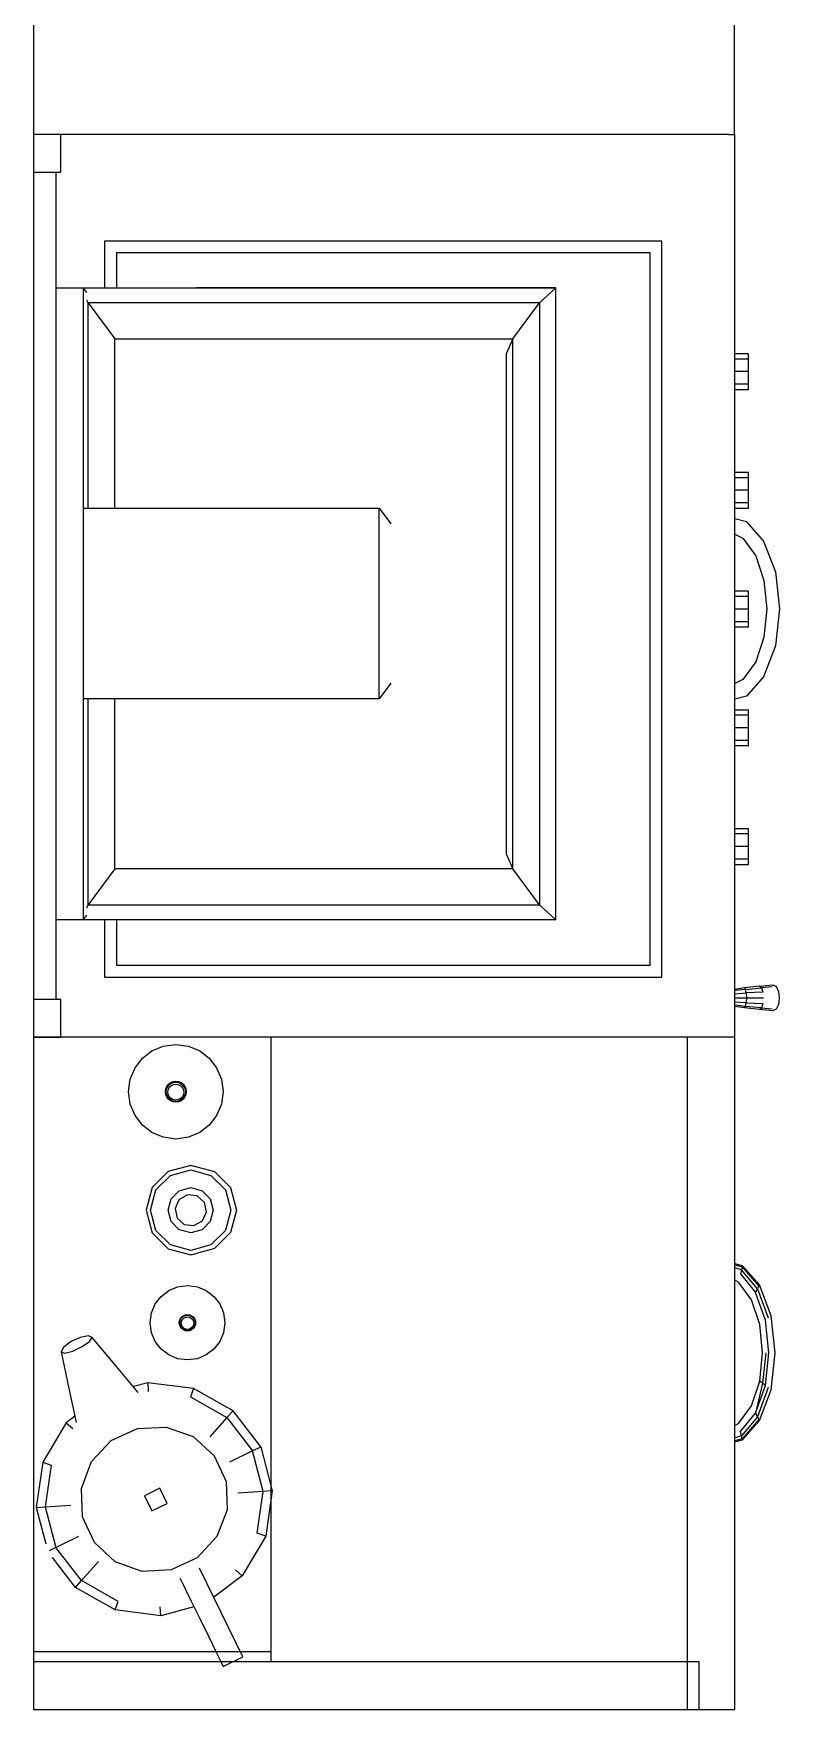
# Model space of a CAD drawing. Header units: inches. Extents: x 952 to 1534, y 135 to 801.
# Drawn here: x 1106.4 to 1139.5, y 633.2 to 707.5 of the extents above; entities that cross this region are included whole.
import ezdxf

# ---------------------------------------------------------------- set-up
doc = ezdxf.new("R2010")
doc.units = ezdxf.units.IN
doc.header["$MEASUREMENT"] = 0
doc.layers.add('Furniture', color=3, linetype='Continuous')

# ---------------------------------------------------------------- blocks, each defined once
blk = doc.blocks.new('1151')
at = {"color": 0}
for p, q in [((-1589.7, 173.1), (-1589.7, -417.5)), ((1606.4, 173.1), (-1589.7, 173.1)), ((-1547.6, -417.5), (-1547.6, 173.1)), ((-1538.4, 173.2), (-1538.4, -37.8)), ((-1410.6, 170.7), (-1442.8, 162.3)), ((-1410.6, 170.7), (-1410.1, 162.7)), ((-1370.6, 164.9), (-1410.6, 170.7)), ((-1370.6, 164.9), (-1373, 157.4)), ((-1335.5, 144.1), (-1370.6, 164.9)), ((-993.6, 173.2), (-993.6, 148.9)), ((-993.6, -449.2), (-993.6, 173.1)), ((-960.2, 148.9), (-960.2, 173.2)), ((-227, 173.2), (-227, 148.9)), ((-193.6, 148.9), (-193.6, 173.2)), ((-1481.5, 136), (-1455.1, 156.3)), ((-1475.5, 130.6), (-1446.1, 153.3)), ((-1446.1, 153.3), (-1449, 159.3)), ((-1410.1, 162.7), (-1446.1, 153.3)), ((-1446.1, 153.3), (-1436, 132.9)), ((-1410.1, 162.7), (-1408.5, 140)), ((-1373, 157.4), (-1410.1, 162.7)), ((-1272.7, 148.7), (-1305.2, 141.9)), ((-1272.7, 148.7), (-1273.8, 145.5)), ((-1268.8, 146.7), (-1272.7, 148.7)), ((-993.6, 148.9), (-960.2, 148.9)), ((-960.2, 153.2), (-227, 153.2)), ((-889.8, 129.1), (-889.8, 152.8)), ((-329.3, 152.8), (-329.3, 129.1)), ((-227, 148.9), (-193.6, 148.9)), ((-193.6, -443.6), (-193.6, 148.9)), ((-1501.5, 100.8), (-1481.5, 136)), ((-1481.5, 136), (-1475.5, 130.6)), ((-1335.5, 144.1), (-1340.6, 138.2)), ((-1329.7, 136.6), (-1335.5, 144.1)), ((-1305.2, 141.9), (-1335.3, 135.3)), ((-1273.8, 145.5), (-1272, 138.4)), ((-1272, 138.4), (-1268, 130)), ((-1263.8, 140.3), (-1268.8, 146.7)), ((-1259.9, 131.8), (-1263.8, 140.3)), ((-1494, 98.1), (-1475.5, 130.6)), ((-1475.5, 130.6), (-1458.6, 115.5)), ((-1458.8, 100.6), (-1441.8, 119.2)), ((-1441.8, 119.2), (-1419, 129.8)), ((-1419, 129.8), (-1393.8, 130.7)), ((-1393.8, 130.7), (-1370, 121.7)), ((-1370, 121.7), (-1351.3, 104.2)), ((-1285.7, 99.5), (-1259.9, 121.2)), ((-1268, 130), (-1263.4, 123.4)), ((-1263.4, 123.4), (-1259.9, 121.2)), ((-1258.5, 124.5), (-1259.9, 131.8)), ((-1259.9, 121.2), (-1258.5, 124.5)), ((-889.8, -290.2), (-889.8, 130.7)), ((-329.3, 129.1), (-889.8, 129.1)), ((-889.8, 129.1), (-885.6, 125.9)), ((-878.9, 125.9), (-876.4, 124.8)), ((-876.4, 124.8), (-693.9, 124.8)), ((-876.4, 124.8), (-876.4, -275.9)), ((-844.5, 100.9), (-876.4, 124.8)), ((-693.9, 128.9), (-524.6, 128.9)), ((-693.9, -133.4), (-693.9, 128.9)), ((-524.6, 128.9), (-524.6, -133.4)), ((-524.6, 124.8), (-342.7, 124.8)), ((-342.7, 124.8), (-374.6, 100.9)), ((-342.7, 124.8), (-340.2, 125.9)), ((-342.7, -275.9), (-342.7, 124.8)), ((-333.5, 125.9), (-329.3, 129.1)), ((-329.3, 129.1), (-329.3, -290.2)), ((-1351.3, 104.2), (-1340.6, 81)), ((-889.8, 110.1), (-940.5, 110.1)), ((-940.5, 110.1), (-940.5, -384.5)), ((-287.9, 110.1), (-329.3, 110.1)), ((-287.9, -384.5), (-287.9, 110.1)), ((-1506.6, 60.3), (-1501.5, 100.8)), ((-1501.5, 100.8), (-1494, 98.1)), ((-1467.3, 76.7), (-1458.8, 100.6)), ((-1308.6, 80.3), (-1285.7, 99.5)), ((-889.8, 99.6), (-929.9, 99.6)), ((-929.9, 99.6), (-929.9, -373.9)), ((-844.5, 100.9), (-693.9, 100.9)), ((-844.5, -252), (-844.5, 100.9)), ((-524.6, 100.9), (-374.6, 100.9)), ((-374.6, 100.9), (-374.6, -252)), ((-298.5, 99.6), (-329.3, 99.6)), ((-298.5, -373.9), (-298.5, 99.6)), ((-1466, 51.1), (-1467.3, 76.7)), ((-1400.3, 74.7), (-1413.7, 68.2)), ((-1393.6, 61.1), (-1400.3, 74.7)), ((-1340.6, 81), (-1339.3, 55.4)), ((-1300, 71.8), (-1303.5, 84.6)), ((-1078.3, 68.1), (-1071.7, 76.6)), ((-1071.7, 76.6), (-1063.2, 83.1)), ((-1063.2, 83.1), (-1053.2, 87.4)), ((-1053.2, 87.4), (-1042, 88.9)), ((-1042, 88.9), (-1030.9, 87.4)), ((-1030.9, 87.4), (-1020.9, 83.1)), ((-1020.9, 83.1), (-1012.4, 76.6)), ((-1012.4, 76.6), (-1005.8, 68.1)), ((-1506.6, 60.3), (-1498.7, 60.7)), ((-1498.6, 30.8), (-1506.6, 60.3)), ((-1413.7, 68.2), (-1407, 54.5)), ((-1407, 54.5), (-1393.6, 61.1)), ((-1300, 71.8), (-1307.9, 71.4)), ((-1305.1, 31.3), (-1300, 71.8)), ((-1275.4, 53.2), (-1270.2, 59.9)), ((-1270.2, 59.9), (-1263.6, 65.1)), ((-1263.6, 65.1), (-1255.7, 68.4)), ((-1255.7, 68.4), (-1246.9, 69.6)), ((-1246.9, 69.6), (-1238.1, 68.4)), ((-1238.1, 68.4), (-1230.2, 65.1)), ((-1230.2, 65.1), (-1223.5, 59.9)), ((-1223.5, 59.9), (-1218.4, 53.2)), ((-1167.1, 67.9), (-1181.3, 53.7)), ((-1177.9, 51.7), (-1165.1, 64.5)), ((-1147.1, 73.3), (-1167.1, 67.9)), ((-1165.1, 64.5), (-1147.1, 69.3)), ((-1127.1, 67.9), (-1147.1, 73.3)), ((-1147.1, 69.3), (-1129.1, 64.5)), ((-1129.1, 64.5), (-1116.3, 51.7)), ((-1112.9, 53.7), (-1127.1, 67.9)), ((-1082.5, 58), (-1078.3, 68.1)), ((-1005.8, 68.1), (-1001.6, 58)), ((-1455.2, 27.9), (-1466, 51.1)), ((-1339.3, 55.4), (-1347.8, 31.5)), ((-1279.9, 36.6), (-1278.8, 45.3)), ((-1278.8, 45.3), (-1275.4, 53.2)), ((-1218.4, 53.2), (-1215, 45.3)), ((-1215, 45.3), (-1213.8, 36.6)), ((-1181.3, 53.7), (-1186.7, 33.7)), ((-1182.7, 33.7), (-1177.9, 51.7)), ((-1164.4, 43.8), (-1157.2, 51)), ((-1154.1, 45.8), (-1159.9, 39.4)), ((-1157.2, 51), (-1147.1, 53.7)), ((-1145.7, 47.6), (-1154.1, 45.8)), ((-1147.1, 53.7), (-1137, 51)), ((-1137.8, 44.1), (-1145.7, 47.6)), ((-1137, 51), (-1129.8, 43.8)), ((-1116.3, 51.7), (-1111.4, 33.7)), ((-1107.5, 33.7), (-1112.9, 53.7)), ((-1084, 46.9), (-1082.5, 58)), ((-1082.5, 35.7), (-1084, 46.9)), ((-1051.3, 46.9), (-1051, 49.4)), ((-1051, 44.4), (-1051.3, 46.9)), ((-1051, 49.4), (-1050.1, 51.6)), ((-1050.6, 46.9), (-1050.3, 49.2)), ((-1050.3, 44.6), (-1050.6, 46.9)), ((-1050.3, 49.2), (-1049.4, 51.2)), ((-1049.4, 42.6), (-1050.3, 44.6)), ((-1050.1, 51.6), (-1048.6, 53.4)), ((-1049.5, 46.9), (-1049.2, 48.8)), ((-1049.2, 45), (-1049.5, 46.9)), ((-1049.4, 51.2), (-1048.1, 52.9)), ((-1049.2, 48.8), (-1048.5, 50.4)), ((-1048.5, 43.3), (-1049.2, 45)), ((-1048.6, 53.4), (-1046.7, 54.9)), ((-1048.5, 50.4), (-1047.4, 51.9)), ((-1048.1, 52.9), (-1046.4, 54.3)), ((-1047.4, 51.9), (-1046, 53)), ((-1046.7, 54.9), (-1044.5, 55.8)), ((-1046.4, 54.3), (-1044.3, 55.1)), ((-1046, 53), (-1044.3, 53.7)), ((-1044.5, 55.8), (-1042, 56.2)), ((-1044.3, 55.1), (-1042, 55.4)), ((-1044.3, 53.7), (-1042.4, 53.9)), ((-1042.4, 53.9), (-1040.6, 53.7)), ((-1042, 56.2), (-1039.6, 55.8)), ((-1042, 55.4), (-1039.8, 55.1)), ((-1040.6, 53.7), (-1038.9, 53)), ((-1039.8, 55.1), (-1037.7, 54.3)), ((-1039.6, 55.8), (-1037.4, 54.9)), ((-1038.9, 53), (-1037.5, 51.9)), ((-1037.7, 54.3), (-1036, 52.9)), ((-1037.5, 51.9), (-1036.4, 50.4)), ((-1037.4, 54.9), (-1035.5, 53.4)), ((-1036.4, 50.4), (-1035.7, 48.8)), ((-1035.7, 45), (-1036.4, 43.3)), ((-1036, 52.9), (-1034.7, 51.2)), ((-1035.7, 48.8), (-1035.4, 46.9)), ((-1035.4, 46.9), (-1035.7, 45)), ((-1035.5, 53.4), (-1034, 51.6)), ((-1034.7, 51.2), (-1033.8, 49.2)), ((-1033.8, 44.6), (-1034.7, 42.6)), ((-1034, 51.6), (-1033.1, 49.4)), ((-1033.8, 49.2), (-1033.5, 46.9)), ((-1033.5, 46.9), (-1033.8, 44.6)), ((-1033.1, 49.4), (-1032.8, 46.9)), ((-1032.8, 46.9), (-1033.1, 44.4)), ((-1001.6, 58), (-1000.1, 46.9)), ((-1000.1, 46.9), (-1001.6, 35.7)), ((-1493.1, 33.5), (-1509.1, 25.7)), ((-1483.9, 38), (-1493.1, 33.5)), ((-1479, 40.4), (-1483.9, 38)), ((-1473, 43.4), (-1479, 40.4)), ((-1347.8, 31.5), (-1364.8, 12.8)), ((-1312.5, 34), (-1331, 1.5)), ((-1325.1, -3.9), (-1305.1, 31.3)), ((-1305.1, 31.3), (-1312.5, 34)), ((-1278.8, 27.8), (-1279.9, 36.6)), ((-1254.2, 36.6), (-1253.9, 38.5)), ((-1253.9, 34.6), (-1254.2, 36.6)), ((-1253.9, 38.5), (-1253.2, 40.2)), ((-1253.2, 32.9), (-1253.9, 34.6)), ((-1253.6, 36.6), (-1253.4, 38.4)), ((-1253.4, 34.8), (-1253.6, 36.6)), ((-1253.4, 38.4), (-1252.7, 40)), ((-1252.7, 33.2), (-1253.4, 34.8)), ((-1253.2, 40.2), (-1252, 41.7)), ((-1252, 31.4), (-1253.2, 32.9)), ((-1252.8, 36.6), (-1252.6, 38)), ((-1252.6, 35.1), (-1252.8, 36.6)), ((-1252.7, 40), (-1251.6, 41.3)), ((-1251.6, 31.8), (-1252.7, 33.2)), ((-1252.6, 38), (-1252, 39.4)), ((-1252, 33.8), (-1252.6, 35.1)), ((-1252, 41.7), (-1250.6, 42.9)), ((-1252, 39.4), (-1251.1, 40.5)), ((-1251.1, 32.7), (-1252, 33.8)), ((-1250.6, 30.3), (-1252, 31.4)), ((-1251.6, 41.3), (-1250.3, 42.4)), ((-1250.3, 30.8), (-1251.6, 31.8)), ((-1251.1, 40.5), (-1250, 41.4)), ((-1250, 31.8), (-1251.1, 32.7)), ((-1250.6, 42.9), (-1248.8, 43.6)), ((-1248.8, 29.5), (-1250.6, 30.3)), ((-1250.3, 42.4), (-1248.7, 43)), ((-1248.7, 30.1), (-1250.3, 30.8)), ((-1250, 41.4), (-1248.7, 41.9)), ((-1248.7, 31.2), (-1250, 31.8)), ((-1248.8, 43.6), (-1246.9, 43.9)), ((-1248.7, 43), (-1246.9, 43.3)), ((-1248.7, 41.9), (-1247.2, 42.1)), ((-1247.2, 31), (-1248.7, 31.2)), ((-1246.9, 29.8), (-1248.7, 30.1)), ((-1247.2, 42.1), (-1245.7, 41.9)), ((-1245.7, 31.2), (-1247.2, 31)), ((-1246.9, 43.9), (-1245, 43.6)), ((-1246.9, 43.3), (-1245.1, 43)), ((-1245.1, 30.1), (-1246.9, 29.8)), ((-1245.7, 41.9), (-1244.4, 41.4)), ((-1244.4, 31.8), (-1245.7, 31.2)), ((-1245.1, 43), (-1243.5, 42.4)), ((-1243.5, 30.8), (-1245.1, 30.1)), ((-1245, 43.6), (-1243.2, 42.9)), ((-1243.2, 30.3), (-1245, 29.5)), ((-1244.4, 41.4), (-1243.3, 40.5)), ((-1243.3, 32.7), (-1244.4, 31.8)), ((-1243.5, 42.4), (-1242.1, 41.3)), ((-1242.1, 31.8), (-1243.5, 30.8)), ((-1243.3, 40.5), (-1242.4, 39.4)), ((-1242.4, 33.8), (-1243.3, 32.7)), ((-1243.2, 42.9), (-1241.7, 41.7)), ((-1241.7, 31.4), (-1243.2, 30.3)), ((-1242.4, 39.4), (-1241.9, 38)), ((-1241.9, 35.1), (-1242.4, 33.8)), ((-1242.1, 41.3), (-1241.1, 40)), ((-1241.1, 33.2), (-1242.1, 31.8)), ((-1241.9, 38), (-1241.7, 36.6)), ((-1241.7, 36.6), (-1241.9, 35.1)), ((-1241.7, 41.7), (-1240.6, 40.2)), ((-1240.6, 32.9), (-1241.7, 31.4)), ((-1241.1, 40), (-1240.4, 38.4)), ((-1240.4, 34.8), (-1241.1, 33.2)), ((-1240.6, 40.2), (-1239.9, 38.5)), ((-1239.9, 34.6), (-1240.6, 32.9)), ((-1240.4, 38.4), (-1240.2, 36.6)), ((-1240.2, 36.6), (-1240.4, 34.8)), ((-1239.9, 38.5), (-1239.6, 36.6)), ((-1239.6, 36.6), (-1239.9, 34.6)), ((-1213.8, 36.6), (-1215, 27.8)), ((-1186.7, 33.7), (-1186.4, 32.6)), ((-1186.7, 32.6), (-1186.3, 32.6)), ((-1181.2, 12.6), (-1186.7, 32.6)), ((-1177.9, 15.7), (-1182.7, 33.7)), ((-1167.1, 33.7), (-1164.4, 43.8)), ((-1164.4, 23.6), (-1167.1, 33.7)), ((-1159.9, 39.4), (-1160.8, 30.8)), ((-1160.8, 30.8), (-1156.5, 23.3)), ((-1133.5, 36.6), (-1137.8, 44.1)), ((-1134.4, 28), (-1133.5, 36.6)), ((-1129.8, 43.8), (-1127.1, 33.7)), ((-1127.1, 33.7), (-1129.8, 23.6)), ((-1111.4, 33.7), (-1116.3, 15.7)), ((-1107.4, 32.6), (-1112.8, 12.6)), ((-1107.8, 32.6), (-1107.5, 33.7)), ((-1107.8, 32.6), (-1107.4, 32.6)), ((-1078.3, 25.7), (-1082.5, 35.7)), ((-1050.1, 42.2), (-1051, 44.4)), ((-1048.6, 40.3), (-1050.1, 42.2)), ((-1048.1, 40.9), (-1049.4, 42.6)), ((-1046.7, 38.9), (-1048.6, 40.3)), ((-1047.4, 41.9), (-1048.5, 43.3)), ((-1046.4, 39.5), (-1048.1, 40.9)), ((-1046, 40.8), (-1047.4, 41.9)), ((-1044.5, 38), (-1046.7, 38.9)), ((-1044.3, 38.7), (-1046.4, 39.5)), ((-1044.3, 40.1), (-1046, 40.8)), ((-1042, 37.6), (-1044.5, 38)), ((-1042.4, 39.9), (-1044.3, 40.1)), ((-1042, 38.4), (-1044.3, 38.7)), ((-1040.6, 40.1), (-1042.4, 39.9)), ((-1039.8, 38.7), (-1042, 38.4)), ((-1039.6, 38), (-1042, 37.6)), ((-1038.9, 40.8), (-1040.6, 40.1)), ((-1037.7, 39.5), (-1039.8, 38.7)), ((-1037.4, 38.9), (-1039.6, 38)), ((-1037.5, 41.9), (-1038.9, 40.8)), ((-1036, 40.9), (-1037.7, 39.5)), ((-1036.4, 43.3), (-1037.5, 41.9)), ((-1035.5, 40.3), (-1037.4, 38.9)), ((-1034.7, 42.6), (-1036, 40.9)), ((-1034, 42.2), (-1035.5, 40.3)), ((-1033.1, 44.4), (-1034, 42.2)), ((-1001.6, 35.7), (-1005.8, 25.7)), ((-1543.1, -12.7), (-1464.5, 25.9)), ((-1525.4, 17.7), (-1538.9, 11.1)), ((-1509.1, 25.7), (-1525.4, 17.7)), ((-1436.5, 10.4), (-1455.2, 27.9)), ((-1331, 1.5), (-1348, 16.6)), ((-1275.4, 19.9), (-1278.8, 27.8)), ((-1270.2, 13.2), (-1275.4, 19.9)), ((-1246.9, 29.3), (-1248.8, 29.5)), ((-1245, 29.5), (-1246.9, 29.3)), ((-1218.4, 19.9), (-1223.5, 13.2)), ((-1215, 27.8), (-1218.4, 19.9)), ((-1165.1, 2.9), (-1177.9, 15.7)), ((-1157.2, 16.4), (-1164.4, 23.6)), ((-1147.1, 13.7), (-1157.2, 16.4)), ((-1156.5, 23.3), (-1148.6, 19.8)), ((-1148.6, 19.8), (-1140.2, 21.6)), ((-1137, 16.4), (-1147.1, 13.7)), ((-1140.2, 21.6), (-1134.4, 28)), ((-1129.8, 23.6), (-1137, 16.4)), ((-1116.3, 15.7), (-1129.1, 2.9)), ((-1071.7, 17.2), (-1078.3, 25.7)), ((-1063.2, 10.7), (-1071.7, 17.2)), ((-1012.4, 17.2), (-1020.9, 10.7)), ((-1005.8, 25.7), (-1012.4, 17.2)), ((-329.3, -290.2), (-329.3, 28.5)), ((-1547.9, 6.7), (-1551.7, 4.8)), ((-1551.7, 4.8), (-1543.1, -12.7)), ((-1538.9, 11.1), (-1547.9, 6.7)), ((-1471.1, -12), (-1490.3, 13.2)), ((-1412.8, 1.4), (-1436.5, 10.4)), ((-1387.6, 2.3), (-1412.8, 1.4)), ((-1364.8, 12.8), (-1387.6, 2.3)), ((-1331, 1.5), (-1360.5, -21.2)), ((-1325.1, -3.9), (-1331, 1.5)), ((-1263.6, 8), (-1270.2, 13.2)), ((-1255.7, 4.7), (-1263.6, 8)), ((-1246.9, 3.5), (-1255.7, 4.7)), ((-1238.1, 4.7), (-1246.9, 3.5)), ((-1230.2, 8), (-1238.1, 4.7)), ((-1223.5, 13.2), (-1230.2, 8)), ((-1167, -1.6), (-1181.2, 12.6)), ((-1147.1, -2), (-1165.1, 2.9)), ((-1129.1, 2.9), (-1147.1, -2)), ((-1112.8, 12.6), (-1127, -1.6)), ((-1053.2, 6.4), (-1063.2, 10.7)), ((-1042, 4.9), (-1053.2, 6.4)), ((-1030.9, 6.4), (-1042, 4.9)), ((-1020.9, 10.7), (-1030.9, 6.4)), ((-1471.1, -12), (-1465.9, -6.1)), ((-1436, -32.9), (-1471.1, -12)), ((-1396.5, -30.6), (-1398.1, -8)), ((-1360.5, -21.2), (-1370.5, -0.8)), ((-1357, -28.4), (-1325.1, -3.9)), ((-1147, -7), (-1167, -1.6)), ((-1127, -1.6), (-1147, -7)), ((-1436, -32.9), (-1433.5, -25.3)), ((-1433.5, -25.3), (-1396.5, -30.6)), ((-1396.5, -30.6), (-1360.5, -21.2)), ((-1357, -28.4), (-1395.9, -38.6)), ((-1360.5, -21.2), (-1357, -28.4)), ((-1547.6, -37.8), (-993.6, -37.8)), ((-1395.9, -38.6), (-1436, -32.9)), ((-1395.9, -38.6), (-1396.5, -30.6)), ((-693.9, -133.4), (-524.6, -133.4)), ((-679.9, -143.9), (-693.9, -133.4)), ((-524.6, -133.4), (-538.6, -143.9)), ((-876.4, -275.9), (-844.5, -252)), ((-831.1, -246.1), (-844.5, -252)), ((-844.5, -252), (-374.6, -252)), ((-388, -246.1), (-831.1, -246.1)), ((-374.6, -252), (-388, -246.1)), ((-374.6, -252), (-342.7, -275.9)), ((-876.4, -275.9), (-889.8, -290.2)), ((-342.7, -275.9), (-876.4, -275.9)), ((-329.3, -290.2), (-342.7, -275.9)), ((-889.8, -290.2), (-329.3, -290.2)), ((-940.5, -384.5), (-287.9, -384.5)), ((-929.9, -373.9), (-298.5, -373.9)), ((-993.2, -406.9), (-1589.7, -406.9)), ((-1589.7, -406.9), (-1589.7, -449)), ((-1589.7, -417.5), (-1547.6, -417.5)), ((-193.6, -443.6), (-193.6, -448.8)), ((-1589.7, -449), (-993.2, -449)), ((-1352.4, -449), (-1350.7, -455.8)), ((-1349.7, -455.6), (-1351.5, -449)), ((-1350.7, -455.8), (-1349.7, -455.6)), ((-1350.7, -455.8), (-1333.6, -470.9)), ((-1349.7, -455.6), (-1347.1, -455)), ((-1332.7, -470.5), (-1349.7, -455.6)), ((-1347.1, -455), (-1348.9, -449)), ((-1347.1, -455), (-1343.4, -454.1)), ((-1330.3, -469.2), (-1347.1, -455)), ((-1343.4, -454.1), (-1327, -467.4)), ((-1337.9, -449), (-1336.1, -452.5)), ((-1336.1, -452.5), (-1320.4, -463.9)), ((-1226.5, -463.9), (-1210.8, -452.5)), ((-1203.5, -454.1), (-1220, -467.4)), ((-1216.7, -469.2), (-1199.9, -455)), ((-1197.2, -455.6), (-1214.3, -470.5)), ((-1213.4, -470.9), (-1196.3, -455.8)), ((-1210.8, -452.5), (-1209.1, -449)), ((-1199.9, -455), (-1203.5, -454.1)), ((-1199.9, -455), (-1198.1, -449)), ((-1197.2, -455.6), (-1199.9, -455)), ((-1195.5, -449), (-1197.2, -455.6)), ((-1196.3, -455.8), (-1197.2, -455.6)), ((-1196.3, -455.8), (-1194.5, -449)), ((-993.8, -449.2), (-193.2, -449.2)), ((-969.2, -471), (-967.6, -457.8)), ((-967.8, -472.8), (-966.4, -458.6)), ((-967.6, -457.8), (-966.4, -449)), ((-967.6, -457.8), (-966.4, -458.6)), ((-966.4, -458.6), (-965.4, -449)), ((-966.4, -458.6), (-963.2, -459.2)), ((-963.2, -459.2), (-964, -474.1)), ((-963.2, -459.2), (-962.6, -449)), ((-958.9, -459.4), (-963.2, -459.2)), ((-958.9, -449), (-958.9, -459.4)), ((-954.5, -459.2), (-958.9, -459.4)), ((-958.9, -459.4), (-958.9, -474.6)), ((-955.2, -449), (-954.5, -459.2)), ((-954.5, -459.2), (-951.3, -458.6)), ((-953.7, -474.1), (-954.5, -459.2)), ((-951.3, -458.6), (-952.4, -449)), ((-950.1, -457.8), (-951.3, -449)), ((-950.1, -457.8), (-951.3, -458.6)), ((-951.3, -458.6), (-950, -472.8)), ((-948.6, -471), (-950.1, -457.8)), ((-840.5, -449.2), (-840.5, -461.3)), ((-835.8, -461.3), (-835.8, -449.2)), ((-824.7, -461.3), (-824.7, -449.2)), ((-813.5, -461.3), (-813.5, -449.2)), ((-808.9, -461.3), (-808.9, -449.2)), ((-735.2, -449.2), (-735.2, -461.3)), ((-730.6, -461.3), (-730.6, -449.2)), ((-719.4, -461.3), (-719.4, -449.2)), ((-708.3, -461.3), (-708.3, -449.2)), ((-703.7, -461.3), (-703.7, -449.2)), ((-691.3, -459.6), (-694, -449.2)), ((-674.2, -474.7), (-691.3, -459.6)), ((-676.7, -456.3), (-680.3, -449.2)), ((-661.1, -467.7), (-676.7, -456.3)), ((-630, -449.2), (-630, -461.3)), ((-625.4, -461.3), (-625.4, -449.2)), ((-614.2, -461.3), (-614.2, -449.2)), ((-603, -461.3), (-603, -449.2)), ((-598.4, -461.3), (-598.4, -449.2)), ((-551.4, -456.3), (-567.1, -467.7)), ((-536.8, -459.6), (-554, -474.7)), ((-547.8, -449.2), (-551.4, -456.3)), ((-536.8, -459.6), (-534.2, -449.2)), ((-524.7, -449.2), (-524.7, -461.3)), ((-520.1, -461.3), (-520.1, -449.2)), ((-508.9, -461.3), (-508.9, -449.2)), ((-497.8, -461.3), (-497.8, -449.2)), ((-493.2, -461.3), (-493.2, -449.2)), ((-419.5, -449.2), (-419.5, -461.3)), ((-414.9, -461.3), (-414.9, -449.2)), ((-403.7, -461.3), (-403.7, -449.2)), ((-392.5, -461.3), (-392.5, -449.2)), ((-387.9, -461.3), (-387.9, -449.2)), ((-193.6, -448.8), (355.3, -448.8)), ((-193.2, -449.2), (-193.2, -448.8)), ((-1333.6, -470.9), (-1306.3, -481.3)), ((-1330.3, -469.2), (-1332.7, -470.5)), ((-1327, -467.4), (-1330.3, -469.2)), ((-1304.4, -478.8), (-1330.3, -469.2)), ((-1300.5, -473.7), (-1327, -467.4)), ((-1327, -467.4), (-1302.4, -476.3)), ((-1320.4, -463.9), (-1298.6, -471.2)), ((-1302.4, -476.3), (-1300.5, -473.7)), ((-1300.5, -473.7), (-1299.1, -471.9)), ((-1273.5, -476.6), (-1300.5, -473.7)), ((-1298.6, -471.2), (-1273.5, -473.7)), ((-1273.5, -473.7), (-1248.4, -471.2)), ((-1248.4, -471.2), (-1226.5, -463.9)), ((-1244.5, -476.3), (-1220, -467.4)), ((-1216.7, -469.2), (-1242.6, -478.8)), ((-1240.6, -481.3), (-1213.4, -470.9)), ((-1220, -467.4), (-1216.7, -469.2)), ((-1214.3, -470.5), (-1216.7, -469.2)), ((-970.1, -479.9), (-969.2, -471)), ((-969.2, -471), (-967.8, -472.8)), ((-967.8, -472.8), (-968.6, -482.4)), ((-964, -474.1), (-967.8, -472.8)), ((-950, -472.8), (-953.7, -474.1)), ((-950, -472.8), (-948.6, -471)), ((-949.2, -482.4), (-950, -472.8)), ((-948.6, -471), (-947.7, -479.9)), ((-840.5, -461.3), (-808.9, -461.3)), ((-735.2, -461.3), (-703.7, -461.3)), ((-646.9, -485.1), (-674.2, -474.7)), ((-639.2, -475), (-661.1, -467.7)), ((-614.1, -477.5), (-639.2, -475)), ((-630, -461.3), (-598.4, -461.3)), ((-589, -475), (-614.1, -477.5)), ((-567.1, -467.7), (-589, -475)), ((-554, -474.7), (-581.2, -485.1)), ((-524.7, -461.3), (-493.2, -461.3)), ((-419.5, -461.3), (-387.9, -461.3)), ((-1306.3, -481.3), (-1273.5, -485)), ((-1302.4, -476.3), (-1273.5, -479.4)), ((-1273.5, -479.4), (-1244.5, -476.3)), ((-1273.5, -485), (-1240.6, -481.3)), ((-970.4, -483), (-970.1, -479.9)), ((-968.8, -485.8), (-970.4, -483)), ((-964.6, -487.8), (-968.8, -485.8)), ((-958.9, -488.6), (-964.6, -487.8)), ((-953.1, -487.8), (-958.9, -488.6)), ((-948.9, -485.8), (-953.1, -487.8)), ((-947.4, -483), (-948.9, -485.8)), ((-947.7, -479.9), (-947.4, -483)), ((-614.1, -488.8), (-646.9, -485.1)), ((-581.2, -485.1), (-614.1, -488.8))]:
    blk.add_line(p, q, dxfattribs=at)

msp = doc.modelspace()

# ---------------------------------------------------------------- block references
at = {"layer": 'Furniture', "lineweight": 9, "xscale": 0.05, "yscale": 0.05, "zscale": 0.05, "rotation": 90}
msp.add_blockref('1151', (1115.043, 712.736), dxfattribs=at)

doc.saveas('drawing.dxf')
